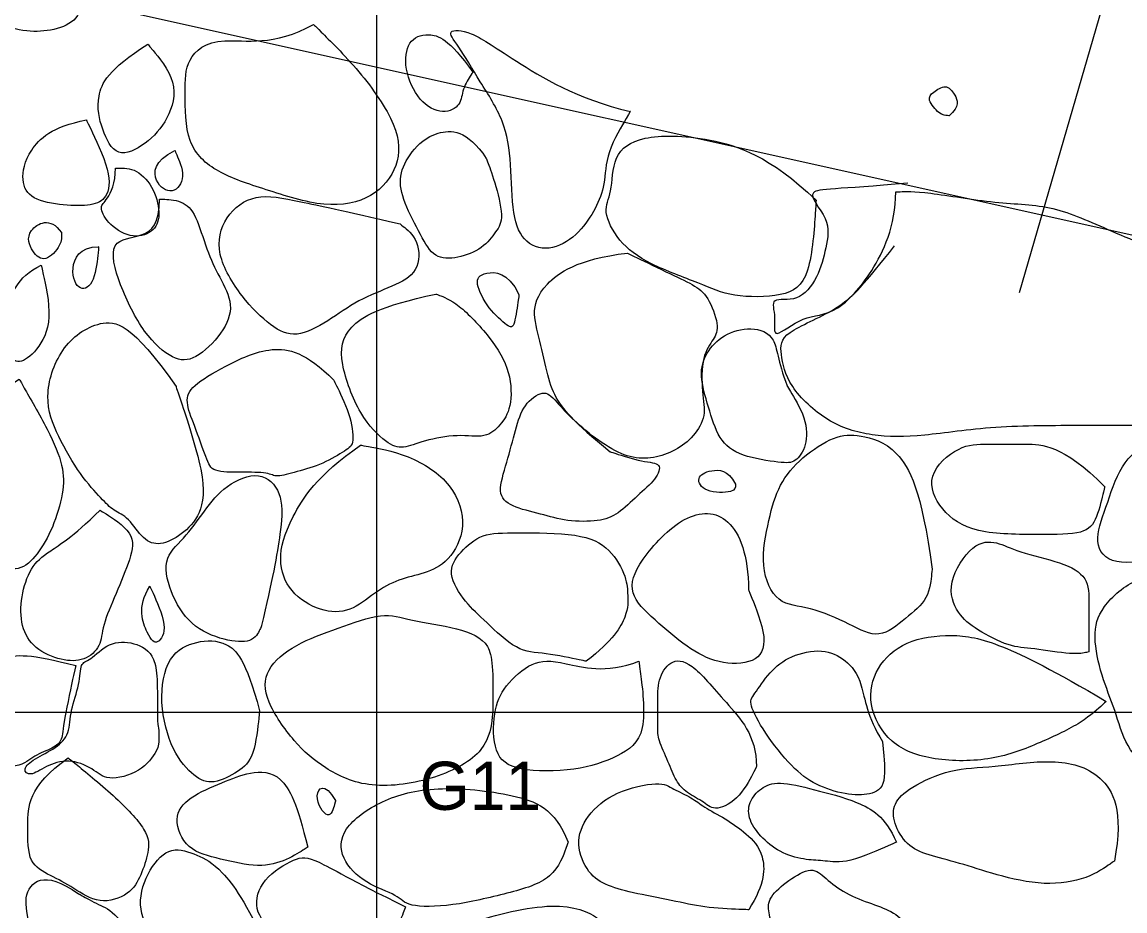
# Model space of a CAD drawing. Extents: x 1 to 19, y 16 to 23.5.
# Drawn here: x 15.632 to 16.777, y 20.794 to 21.716 of the extents above; entities that cross this region are included whole.
import ezdxf

# ---------------------------------------------------------------- set-up
doc = ezdxf.new("R2010")
doc.units = 0
for name, color, linetype in [('Cobbles n Brick', 7, 'Continuous'), ('Feature Numbers', 7, 'Continuous'), ('House outline', 7, 'Continuous'), ('Packed Marl', 7, 'Continuous'), ('Quadrat Boundary', 7, 'Continuous'), ('Quadrat IDs', 7, 'Continuous')]:
    doc.layers.add(name, color=color, linetype=linetype)

msp = doc.modelspace()

# ---------------------------------------------------------------- linework, layer by layer
at = {"layer": 'Cobbles n Brick'}
for points in [[(15.6075, 21.8524), (15.5766, 21.8683), (15.5397, 21.8539), (15.5312, 21.8265), (15.5477, 21.7641), (15.5666, 21.7342), (15.5921, 21.7197), (15.6305, 21.7063), (15.6579, 21.7063), (15.6858, 21.7143), (15.6973, 21.7362), (15.6918, 21.8005), (15.6594, 21.8499), (15.6075, 21.8524), (15.6075, 21.8524), (15.6075, 21.8524)], [(15.9343, 21.714), (15.8934, 21.6909), (15.8321, 21.7051), (15.801, 21.6776), (15.801, 21.6465), (15.801, 21.5887), (15.833, 21.5593), (15.8828, 21.5433), (15.9477, 21.522), (15.9975, 21.5327), (16.0241, 21.5664), (16.0241, 21.6073), (15.9824, 21.6669), (15.9343, 21.714), (15.9343, 21.714), (15.9343, 21.714)], [(16.2632, 21.6237), (16.2079, 21.6364), (16.1319, 21.6835), (16.0964, 21.7084), (16.071, 21.7084), (16.0832, 21.6947), (16.107, 21.6546), (16.1334, 21.6141), (16.14, 21.5705), (16.14, 21.5142), (16.1532, 21.4853), (16.1826, 21.4777), (16.2115, 21.4979), (16.2277, 21.5233), (16.2373, 21.5471), (16.2373, 21.5801), (16.2632, 21.6237), (16.2632, 21.6237), (16.2632, 21.6237)], [(16.0996, 21.6643), (16.075, 21.6995), (16.0517, 21.7066), (16.0319, 21.6978), (16.0275, 21.6687), (16.0433, 21.6327), (16.0697, 21.6195), (16.0882, 21.6305), (16.0882, 21.6467), (16.0996, 21.6643), (16.0996, 21.6643), (16.0996, 21.6643)], [(15.7622, 21.6936), (15.7211, 21.6672), (15.7069, 21.6378), (15.7142, 21.605), (15.7294, 21.5737), (15.7607, 21.5889), (15.7842, 21.6148), (15.7954, 21.654), (15.7622, 21.6936), (15.7622, 21.6936), (15.7622, 21.6936)], [(16.594, 21.6192), (16.6058, 21.6289), (16.5999, 21.6423), (16.591, 21.6526), (16.5768, 21.6432), (16.5706, 21.6369), (16.5842, 21.6198), (16.594, 21.6192), (16.594, 21.6192), (16.594, 21.6192)], [(15.6986, 21.6148), (15.6623, 21.608), (15.6364, 21.5825), (15.63, 21.5507), (15.6403, 21.5321), (15.6756, 21.5257), (15.7049, 21.5257), (15.7201, 21.5326), (15.7255, 21.559), (15.6986, 21.6148), (15.6986, 21.6148), (15.6986, 21.6148)], [(16.1136, 21.575), (16.0943, 21.6049), (16.0588, 21.6049), (16.035, 21.5821), (16.0218, 21.5568), (16.0274, 21.5299), (16.0462, 21.4939), (16.0594, 21.4706), (16.0837, 21.4706), (16.1106, 21.4812), (16.1243, 21.4995), (16.1324, 21.5121), (16.1222, 21.5527), (16.1136, 21.575), (16.1136, 21.575), (16.1136, 21.575)], [(16.456, 21.5316), (16.4077, 21.5777), (16.3411, 21.5992), (16.2714, 21.5992), (16.2445, 21.5788), (16.2445, 21.5369), (16.2338, 21.5219), (16.2499, 21.4886), (16.281, 21.465), (16.3379, 21.4446), (16.3669, 21.4307), (16.4238, 21.4307), (16.4507, 21.4478), (16.456, 21.5316), (16.456, 21.5316), (16.456, 21.5316)], [(15.7903, 21.5833), (15.7681, 21.5718), (15.7681, 21.5487), (15.7885, 21.5362), (15.8028, 21.5549), (15.7903, 21.5833), (15.7903, 21.5833), (15.7903, 21.5833)], [(15.7288, 21.5648), (15.7288, 21.5489), (15.7192, 21.5299), (15.7119, 21.5258), (15.7188, 21.5085), (15.7443, 21.4909), (15.7685, 21.4975), (15.7761, 21.5147), (15.7699, 21.543), (15.7512, 21.5651), (15.7288, 21.5648), (15.7288, 21.5648), (15.7288, 21.5648)], [(16.5512, 21.5493), (16.4775, 21.5423), (16.4376, 21.5458), (16.472, 21.5119), (16.4664, 21.4824), (16.4586, 21.4511), (16.4373, 21.4244), (16.4069, 21.4321), (16.4154, 21.4102), (16.409, 21.3839), (16.4427, 21.4133), (16.4759, 21.4102), (16.5081, 21.4468), (16.5375, 21.4842)], [(16.0241, 21.5069), (15.9637, 21.5211), (15.9166, 21.5309), (15.873, 21.5398), (15.841, 21.5158), (15.8312, 21.4766), (15.8597, 21.4295), (15.8908, 21.3993), (15.9157, 21.3877), (15.9495, 21.4055), (15.9806, 21.4286), (16.017, 21.442), (16.0446, 21.4562), (16.0446, 21.4909), (16.0241, 21.5069), (16.0241, 21.5069), (16.0241, 21.5069)], [(16.5387, 21.5402), (16.5387, 21.5047), (16.5129, 21.451), (16.4796, 21.4167), (16.4189, 21.3938), (16.4189, 21.3738), (16.4259, 21.3387), (16.4678, 21.2997), (16.5129, 21.2857), (16.5655, 21.2857), (16.6375, 21.2975), (16.7394, 21.2975), (16.7845, 21.2975), (16.865, 21.2975), (16.9262, 21.3147), (16.9713, 21.3437), (16.9917, 21.3877), (16.9713, 21.4231), (16.9176, 21.4489), (16.8414, 21.4672), (16.7588, 21.5004), (16.7019, 21.5273), (16.645, 21.5273), (16.5666, 21.5412), (16.5387, 21.5402), (16.5387, 21.5402), (16.5387, 21.5402)], [(15.7743, 21.5327), (15.7743, 21.5069), (15.7589, 21.4921), (15.7201, 21.4921), (15.7316, 21.4446), (15.7583, 21.3913), (15.7894, 21.3646), (15.8108, 21.3646), (15.841, 21.3931), (15.8525, 21.4233), (15.8365, 21.4517), (15.8232, 21.4793), (15.8125, 21.5175), (15.7983, 21.5318), (15.7743, 21.5327), (15.7743, 21.5327), (15.7743, 21.5327)], [(15.6726, 21.4979), (15.6614, 21.515), (15.633, 21.5003), (15.6423, 21.4768), (15.6555, 21.466), (15.6736, 21.4856), (15.6726, 21.4979), (15.6726, 21.4979), (15.6726, 21.4979)], [(15.7113, 21.4832), (15.6912, 21.4832), (15.68, 21.4587), (15.6917, 21.4347), (15.7074, 21.445), (15.7113, 21.4832), (15.7113, 21.4832), (15.7113, 21.4832)], [(16.2601, 21.4767), (16.2074, 21.4701), (16.1689, 21.4422), (16.1608, 21.4138), (16.1709, 21.3818), (16.178, 21.3438), (16.1881, 21.321), (16.2094, 21.2977), (16.2378, 21.2759), (16.2632, 21.2632), (16.2875, 21.2632), (16.3103, 21.2713), (16.3296, 21.286), (16.3423, 21.3078), (16.3372, 21.3301), (16.3372, 21.3712), (16.3504, 21.3874), (16.356, 21.4006), (16.3438, 21.4325), (16.3296, 21.4437), (16.3027, 21.4559), (16.2601, 21.4767), (16.2601, 21.4767), (16.2601, 21.4767)], [(15.6516, 21.4641), (15.6261, 21.4519), (15.6124, 21.4132), (15.6173, 21.3706), (15.6276, 21.3599), (15.6472, 21.374), (15.6648, 21.4059), (15.6516, 21.4641), (15.6516, 21.4641), (15.6516, 21.4641)], [(16.1476, 21.4336), (16.1359, 21.4574), (16.109, 21.4574), (16.1009, 21.4472), (16.1156, 21.4183), (16.1374, 21.3991), (16.143, 21.3991), (16.1476, 21.4336), (16.1476, 21.4336), (16.1476, 21.4336)], [(16.0614, 21.4341), (16.0031, 21.4214), (15.9656, 21.4006), (15.96, 21.3651), (15.9823, 21.3058), (16.0112, 21.2779), (16.0269, 21.2728), (16.0477, 21.282), (16.0847, 21.2891), (16.1136, 21.284), (16.1283, 21.2977), (16.14, 21.3149), (16.14, 21.3529), (16.1187, 21.3894), (16.0832, 21.426), (16.0614, 21.4341), (16.0614, 21.4341), (16.0614, 21.4341)], [(15.7916, 21.3381), (15.7458, 21.4041), (15.7116, 21.4099), (15.6699, 21.3794), (15.6534, 21.3257), (15.6683, 21.2866), (15.6926, 21.2449), (15.7153, 21.2206), (15.7264, 21.209), (15.7425, 21.2028), (15.7574, 21.1781), (15.7747, 21.1723), (15.7974, 21.1835), (15.818, 21.2045), (15.8234, 21.2428), (15.7916, 21.3381), (15.7916, 21.3381), (15.7916, 21.3381)], [(16.4259, 21.3387), (16.4158, 21.3656), (16.4158, 21.391), (16.3889, 21.4011), (16.359, 21.3925), (16.3413, 21.3732), (16.3342, 21.3504), (16.3443, 21.3169), (16.3544, 21.2825), (16.3767, 21.2652), (16.4219, 21.2586), (16.4345, 21.2586), (16.4467, 21.2759), (16.4467, 21.3048), (16.4259, 21.3387), (16.4259, 21.3387), (16.4259, 21.3387)], [(15.9554, 21.3447), (15.9268, 21.3733), (15.8904, 21.3829), (15.8408, 21.3583), (15.8067, 21.3387), (15.8008, 21.3228), (15.8103, 21.2987), (15.824, 21.2614), (15.8285, 21.2491), (15.8594, 21.2491), (15.8886, 21.2491), (15.8949, 21.2432), (15.9163, 21.2496), (15.9445, 21.2573), (15.9691, 21.2728), (15.9773, 21.2782), (15.9727, 21.3096), (15.9554, 21.3447), (15.9554, 21.3447), (15.9554, 21.3447)], [(15.6288, 21.3457), (15.6006, 21.3303), (15.5922, 21.2831), (15.5778, 21.237), (15.5874, 21.1847), (15.6018, 21.1529), (15.6294, 21.1449), (15.6477, 21.1629), (15.6641, 21.1905), (15.6753, 21.2286), (15.6753, 21.2549), (15.6605, 21.2908), (15.6288, 21.3457), (15.6288, 21.3457), (15.6288, 21.3457)], [(16.2424, 21.2703), (16.2033, 21.3022), (16.1841, 21.3261), (16.1734, 21.3352), (16.1521, 21.32), (16.144, 21.2941), (16.1354, 21.2591), (16.1243, 21.2267), (16.1384, 21.213), (16.1709, 21.2059), (16.1968, 21.1978), (16.2317, 21.1978), (16.25, 21.2049), (16.2708, 21.2252), (16.2906, 21.2419), (16.2966, 21.2591), (16.2774, 21.2591), (16.2424, 21.2703), (16.2424, 21.2703), (16.2424, 21.2703)], [(16.5764, 21.1485), (16.5656, 21.2305), (16.5403, 21.2783), (16.4998, 21.2882), (16.4763, 21.2882), (16.4403, 21.2647), (16.4169, 21.2368), (16.407, 21.2017), (16.397, 21.1503), (16.4151, 21.1106), (16.4484, 21.1106), (16.4926, 21.0908), (16.5214, 21.0746), (16.5493, 21.098), (16.5737, 21.117), (16.5764, 21.1485), (16.5764, 21.1485), (16.5764, 21.1485)], [(15.9832, 21.2773), (15.9377, 21.2455), (15.9077, 21.1981), (15.8963, 21.1577), (15.9086, 21.124), (15.9418, 21.1035), (15.9732, 21.1035), (15.9973, 21.1244), (16.0228, 21.1385), (16.0492, 21.1435), (16.0751, 21.1554), (16.0942, 21.1913), (16.081, 21.2377), (16.0328, 21.2687), (15.9832, 21.2773), (15.9832, 21.2773), (15.9832, 21.2773)], [(16.7557, 21.2341), (16.7115, 21.2783), (16.6692, 21.2783), (16.6331, 21.2783), (16.6052, 21.2783), (16.5683, 21.2458), (16.5845, 21.2089), (16.6187, 21.1845), (16.6908, 21.1845), (16.7359, 21.1845), (16.7476, 21.1999), (16.7557, 21.2341), (16.7557, 21.2341), (16.7557, 21.2341)], [(16.8186, 21.1608), (16.828, 21.1833), (16.8157, 21.2168), (16.8157, 21.2495), (16.8018, 21.2836), (16.7713, 21.2582), (16.7568, 21.211), (16.743, 21.1753), (16.7619, 21.1506), (16.8186, 21.1608), (16.8186, 21.1608), (16.8186, 21.1608)], [(16.3722, 21.2368), (16.3646, 21.252), (16.3453, 21.252), (16.3306, 21.2439), (16.3392, 21.2277), (16.3727, 21.2277), (16.3722, 21.2368), (16.3722, 21.2368), (16.3722, 21.2368)], [(15.8804, 21.0899), (15.8913, 21.1354), (15.9022, 21.1936), (15.9022, 21.2291), (15.8795, 21.2518), (15.8422, 21.2364), (15.8212, 21.2091), (15.7994, 21.179), (15.7766, 21.1599), (15.7866, 21.119), (15.8094, 21.0862), (15.8476, 21.0726), (15.8731, 21.0726), (15.8804, 21.0899), (15.8804, 21.0899), (15.8804, 21.0899)], [(15.7128, 21.2097), (15.683, 21.1808), (15.6583, 21.1667), (15.6403, 21.151), (15.6301, 21.1199), (15.6301, 21.0885), (15.6439, 21.0654), (15.6734, 21.0529), (15.6968, 21.0529), (15.7144, 21.0683), (15.7144, 21.0888), (15.7292, 21.1225), (15.7449, 21.1603), (15.75, 21.1863), (15.7128, 21.2097), (15.7128, 21.2097), (15.7128, 21.2097)], [(16.3858, 21.1273), (16.3858, 21.1625), (16.3682, 21.2089), (16.3196, 21.2089), (16.2701, 21.1552), (16.2597, 21.1232), (16.2876, 21.0963), (16.3227, 21.0664), (16.3537, 21.0498), (16.394, 21.0498), (16.4075, 21.0736), (16.3858, 21.1273), (16.3858, 21.1273), (16.3858, 21.1273)], [(16.2174, 21.0529), (16.2453, 21.0746), (16.2618, 21.1025), (16.2602, 21.1216), (16.2602, 21.1387), (16.2432, 21.1707), (16.2122, 21.1862), (16.1409, 21.1862), (16.1089, 21.1862), (16.0862, 21.1666), (16.0717, 21.1449), (16.0924, 21.1129), (16.112, 21.0953), (16.1461, 21.0622), (16.1729, 21.0622), (16.2174, 21.0529), (16.2174, 21.0529), (16.2174, 21.0529)], [(16.7393, 21.0627), (16.7393, 21.0845), (16.7393, 21.1136), (16.7393, 21.1405), (16.7124, 21.1557), (16.6637, 21.1666), (16.6441, 21.1775), (16.6194, 21.1775), (16.5903, 21.1332), (16.6027, 21.1012), (16.6216, 21.0859), (16.6579, 21.067), (16.679, 21.067), (16.7241, 21.0591), (16.7393, 21.0627), (16.7393, 21.0627), (16.7393, 21.0627)], [(16.9966, 20.9682), (17.0243, 21.006), (17.033, 21.0489), (16.9966, 21.0998), (16.9487, 21.115), (16.8803, 21.1252), (16.8367, 21.1434), (16.7888, 21.1434), (16.7502, 21.1085), (16.743, 21.0801), (16.7517, 21.0372), (16.767, 21.0024), (16.7764, 20.9638), (16.8062, 20.934), (16.8593, 20.9093), (16.9966, 20.9682), (16.9966, 20.9682), (16.9966, 20.9682)], [(15.7644, 21.1308), (15.7507, 21.1093), (15.7632, 21.076), (15.7721, 21.0692), (15.7843, 21.0869), (15.7644, 21.1308), (15.7644, 21.1308), (15.7644, 21.1308)], [(16.1206, 21.0015), (16.1206, 21.0446), (16.1206, 21.0726), (16.0858, 21.0878), (16.0321, 21.0953), (16.0078, 21.1044), (15.9594, 21.087), (15.9147, 21.0711), (15.8829, 21.0446), (15.8829, 21.0128), (15.9147, 20.9674), (15.9442, 20.9416), (15.9912, 20.9189), (16.0631, 20.9295), (16.1161, 20.9591), (16.1206, 21.0015), (16.1206, 21.0015), (16.1206, 21.0015)], [(16.7571, 21.0112), (16.7032, 21.043), (16.6416, 21.0743), (16.5973, 21.0821), (16.5471, 21.0751), (16.5172, 21.047), (16.5083, 21.0086), (16.5312, 20.9655), (16.5766, 20.9489), (16.6405, 20.9489), (16.6892, 20.9684), (16.7335, 20.9891), (16.7571, 21.0112), (16.7571, 21.0112), (16.7571, 21.0112)], [(15.7724, 20.9901), (15.7724, 21.0302), (15.7724, 21.0598), (15.7481, 21.0734), (15.7216, 21.0734), (15.7012, 21.0522), (15.6921, 21.0522), (15.6921, 21.0295), (15.6815, 21.0015), (15.6815, 20.9772), (15.6679, 20.9628), (15.6436, 20.9515), (15.6314, 20.9407), (15.6399, 20.9326), (15.6558, 20.9439), (15.6798, 20.9525), (15.7065, 20.9416), (15.7186, 20.928), (15.7557, 20.9371), (15.7739, 20.9621), (15.7739, 20.9719), (15.7739, 20.981), (15.7724, 20.9901), (15.7724, 20.9901), (15.7724, 20.9901)], [(15.8784, 21.0015), (15.864, 21.0552), (15.8443, 21.0749), (15.8132, 21.0749), (15.7822, 21.0605), (15.7731, 21.0105), (15.7875, 20.9575), (15.811, 20.9318), (15.8299, 20.9242), (15.8572, 20.9386), (15.8731, 20.9522), (15.8784, 21.0015), (15.8784, 21.0015), (15.8784, 21.0015)], [(15.6875, 21.0484), (15.6407, 21.0606), (15.6105, 21.0606), (15.5662, 21.0304), (15.5573, 20.9881), (15.5669, 20.9618), (15.5842, 20.9419), (15.6304, 20.9419), (15.6439, 20.9554), (15.6644, 20.9624), (15.674, 20.9708), (15.674, 20.9868), (15.6875, 21.0484), (15.6875, 21.0484), (15.6875, 21.0484)], [(16.2721, 21.0529), (16.237, 21.0395), (16.1895, 21.054), (16.1616, 21.054), (16.1316, 21.0271), (16.1206, 21.0015), (16.1206, 20.9558), (16.143, 20.9383), (16.2081, 20.9383), (16.2515, 20.9538), (16.2824, 20.9744), (16.2721, 21.0529), (16.2721, 21.0529), (16.2721, 21.0529)], [(16.3941, 20.9436), (16.3941, 20.9759), (16.3603, 21.0119), (16.3251, 21.0544), (16.3036, 21.0544), (16.2916, 21.0337), (16.2916, 21.0101), (16.2916, 20.9832), (16.2916, 20.9723), (16.3029, 20.9483), (16.3105, 20.928), (16.3211, 20.9163), (16.3407, 20.9065), (16.3512, 20.8963), (16.3778, 20.9109), (16.3941, 20.9436), (16.3941, 20.9436), (16.3941, 20.9436)], [(16.525, 20.9695), (16.5087, 20.9953), (16.505, 21.0334), (16.4869, 21.0551), (16.4637, 21.0666), (16.4286, 21.0592), (16.4076, 21.0422), (16.3906, 21.0164), (16.3855, 21.0105), (16.4013, 20.9795), (16.4316, 20.9415), (16.4548, 20.9241), (16.4873, 20.9138), (16.5131, 20.9138), (16.5298, 20.923), (16.525, 20.9695), (16.525, 20.9695), (16.525, 20.9695)], [(15.6798, 20.9525), (15.6377, 20.9231), (15.6377, 20.8785), (15.6377, 20.8424), (15.6613, 20.8306), (15.6848, 20.818), (15.7117, 20.7995), (15.7445, 20.8104), (15.7554, 20.8306), (15.7638, 20.855), (15.7638, 20.876), (15.7285, 20.913), (15.6798, 20.9525), (15.6798, 20.9525), (15.6798, 20.9525)], [(16.7656, 20.8455), (16.7755, 20.8983), (16.7538, 20.9393), (16.7028, 20.9525), (16.6379, 20.9422), (16.5962, 20.9422), (16.5519, 20.9215), (16.5357, 20.9053), (16.5357, 20.885), (16.5497, 20.8614), (16.5715, 20.8514), (16.6039, 20.844), (16.6416, 20.8311), (16.694, 20.819), (16.739, 20.8267), (16.7656, 20.8455), (16.7656, 20.8455), (16.7656, 20.8455)], [(15.9283, 20.8599), (15.9177, 20.9038), (15.9018, 20.9386), (15.8678, 20.9386), (15.8405, 20.9273), (15.8042, 20.9121), (15.7875, 20.8909), (15.8019, 20.8561), (15.8367, 20.8478), (15.8784, 20.8379), (15.9071, 20.8462), (15.9283, 20.8599), (15.9283, 20.8599), (15.9283, 20.8599)], [(15.9571, 20.9083), (15.9457, 20.928), (15.9314, 20.9151), (15.951, 20.8841), (15.9571, 20.9083), (15.9571, 20.9083), (15.9571, 20.9083)], [(16.1986, 20.8652), (16.185, 20.9), (16.1449, 20.9159), (16.0586, 20.9242), (16.004, 20.9098), (15.9616, 20.8788), (15.9616, 20.8478), (15.9881, 20.8213), (16.0237, 20.8099), (16.0298, 20.7978), (16.0767, 20.7978), (16.1373, 20.8122), (16.185, 20.8258), (16.1986, 20.8652), (16.1986, 20.8652), (16.1986, 20.8652)], [(16.3861, 20.7949), (16.4032, 20.8222), (16.4032, 20.8545), (16.3839, 20.8742), (16.3618, 20.8898), (16.3385, 20.9018), (16.3276, 20.9112), (16.3069, 20.9203), (16.2956, 20.9287), (16.2469, 20.9185), (16.2168, 20.8927), (16.2055, 20.8629), (16.2193, 20.8316), (16.2389, 20.8193), (16.2684, 20.8117), (16.3127, 20.8033), (16.3429, 20.7964), (16.3861, 20.7949), (16.3861, 20.7949), (16.3861, 20.7949)], [(16.5395, 20.8651), (16.5275, 20.892), (16.4995, 20.908), (16.4526, 20.92), (16.4159, 20.929), (16.3985, 20.9218), (16.3854, 20.9069), (16.3854, 20.888), (16.3996, 20.8687), (16.421, 20.8524), (16.4472, 20.8462), (16.4646, 20.8462), (16.4872, 20.8418), (16.5395, 20.8651), (16.5395, 20.8651), (16.5395, 20.8651)], [(15.8859, 20.7554), (15.8647, 20.8023), (15.8367, 20.8409), (15.814, 20.8515), (15.7867, 20.8621), (15.7633, 20.8387), (15.7496, 20.7993), (15.7671, 20.7645), (15.7905, 20.7372), (15.8042, 20.7122), (15.8208, 20.7047), (15.8413, 20.7047), (15.8746, 20.7312), (15.8859, 20.7524), (15.8859, 20.7554), (15.8859, 20.7554), (15.8859, 20.7554)], [(16.0298, 20.7978), (15.9722, 20.8266), (15.9329, 20.85), (15.917, 20.85), (15.8799, 20.8273), (15.8708, 20.7948), (15.8927, 20.7698), (15.9155, 20.7592), (15.9457, 20.7402), (15.97, 20.7402), (16.0162, 20.7622), (16.0298, 20.7978), (16.0298, 20.7978), (16.0298, 20.7978)], [(16.5249, 20.7143), (16.5304, 20.7273), (16.5449, 20.7459), (16.5497, 20.7535), (16.5537, 20.7648), (16.5537, 20.7771), (16.5373, 20.7928), (16.5144, 20.8008), (16.4861, 20.8113), (16.465, 20.828), (16.4523, 20.8404), (16.4272, 20.8258), (16.4061, 20.8077), (16.4061, 20.792), (16.4123, 20.7739), (16.4312, 20.7633), (16.4454, 20.7495), (16.4755, 20.7302), (16.4955, 20.7204), (16.5249, 20.7143), (16.5249, 20.7143), (16.5249, 20.7143)], [(15.6905, 20.8115), (15.6716, 20.8245), (15.6476, 20.831), (15.632, 20.8082), (15.6411, 20.7797), (15.6411, 20.7225), (15.6489, 20.7011), (15.6697, 20.6927), (15.6931, 20.6855), (15.7119, 20.6953), (15.7398, 20.7056), (15.7515, 20.7212), (15.7586, 20.7485), (15.7288, 20.7933), (15.7117, 20.7995), (15.6905, 20.8115), (15.6905, 20.8115), (15.6905, 20.8115)], [(16.213, 20.7077), (16.2244, 20.7463), (16.2357, 20.772), (16.2357, 20.7857), (16.1903, 20.8061), (16.0896, 20.7819), (16.0358, 20.7516), (16.0608, 20.7062), (16.0926, 20.6827), (16.1267, 20.6645), (16.1706, 20.6645), (16.1963, 20.6835), (16.213, 20.7077), (16.213, 20.7077), (16.213, 20.7077)]]:
    msp.add_open_spline(points, degree=3, dxfattribs=at)
at = {"layer": 'Feature Numbers'}
msp.add_line((16.6672, 21.4358), (17.2166, 23.3262), dxfattribs=at)
at = {"layer": 'House outline'}
msp.add_line((15.0805, 21.8743), (17.648, 21.3034), dxfattribs=at)
at = {"layer": 'Packed Marl'}
msp.add_open_spline([(16.9078, 18.545), (16.9078, 18.2878), (16.7846, 18.111), (16.6238, 17.7734), (16.4148, 17.7734), (15.8468, 17.7734), (15.2145, 17.7734), (14.8127, 17.7734), (14.6251, 17.618), (14.6427, 17.4819), (14.7537, 17.3501), (14.7537, 17.1572), (15.0538, 17.1572), (15.67, 17.1572), (15.9915, 17.1572), (16.163, 17.1572), (15.9969, 17.0661), (15.3217, 16.8946), (14.9734, 16.8946), (14.5447, 16.8946), (13.9714, 17.0393), (13.3712, 17.3715), (13.1355, 17.6448), (13.2319, 17.7788), (13.2319, 18.0789), (13.173, 18.3843), (13.173, 18.6576), (13.3712, 19.1505), (13.5481, 19.7668), (13.7571, 20.4044), (13.8589, 20.7741), (13.9392, 21.0474), (14.0839, 21.2135), (14.4429, 21.2135), (14.7109, 21.2135), (14.7859, 21.1117), (14.7323, 19.89), (14.3893, 18.8773), (14.1697, 18.5075), (14.2607, 18.0628), (14.9413, 17.9235), (15.0592, 18.5933), (15.2253, 19.3327), (15.3056, 20.0079), (15.7611, 19.8525), (16.1308, 19.3167), (16.3612, 18.9416), (16.7042, 19.0434), (16.9239, 19.0434), (16.9078, 18.545), (16.9078, 18.545), (16.9078, 18.545)], degree=3, dxfattribs=at)
at = {"layer": 'Quadrat Boundary'}
msp.add_line((10, 21), (19, 21), dxfattribs=at)
msp.add_lwpolyline([(16, 16), (16, 23), (16, 23)], dxfattribs=at)

# ---------------------------------------------------------------- texts
at = {"layer": 'Quadrat IDs'}
msp.add_text('G11', height=0.05, dxfattribs=at).set_placement((16.0444, 20.8986))

doc.saveas('drawing.dxf')
